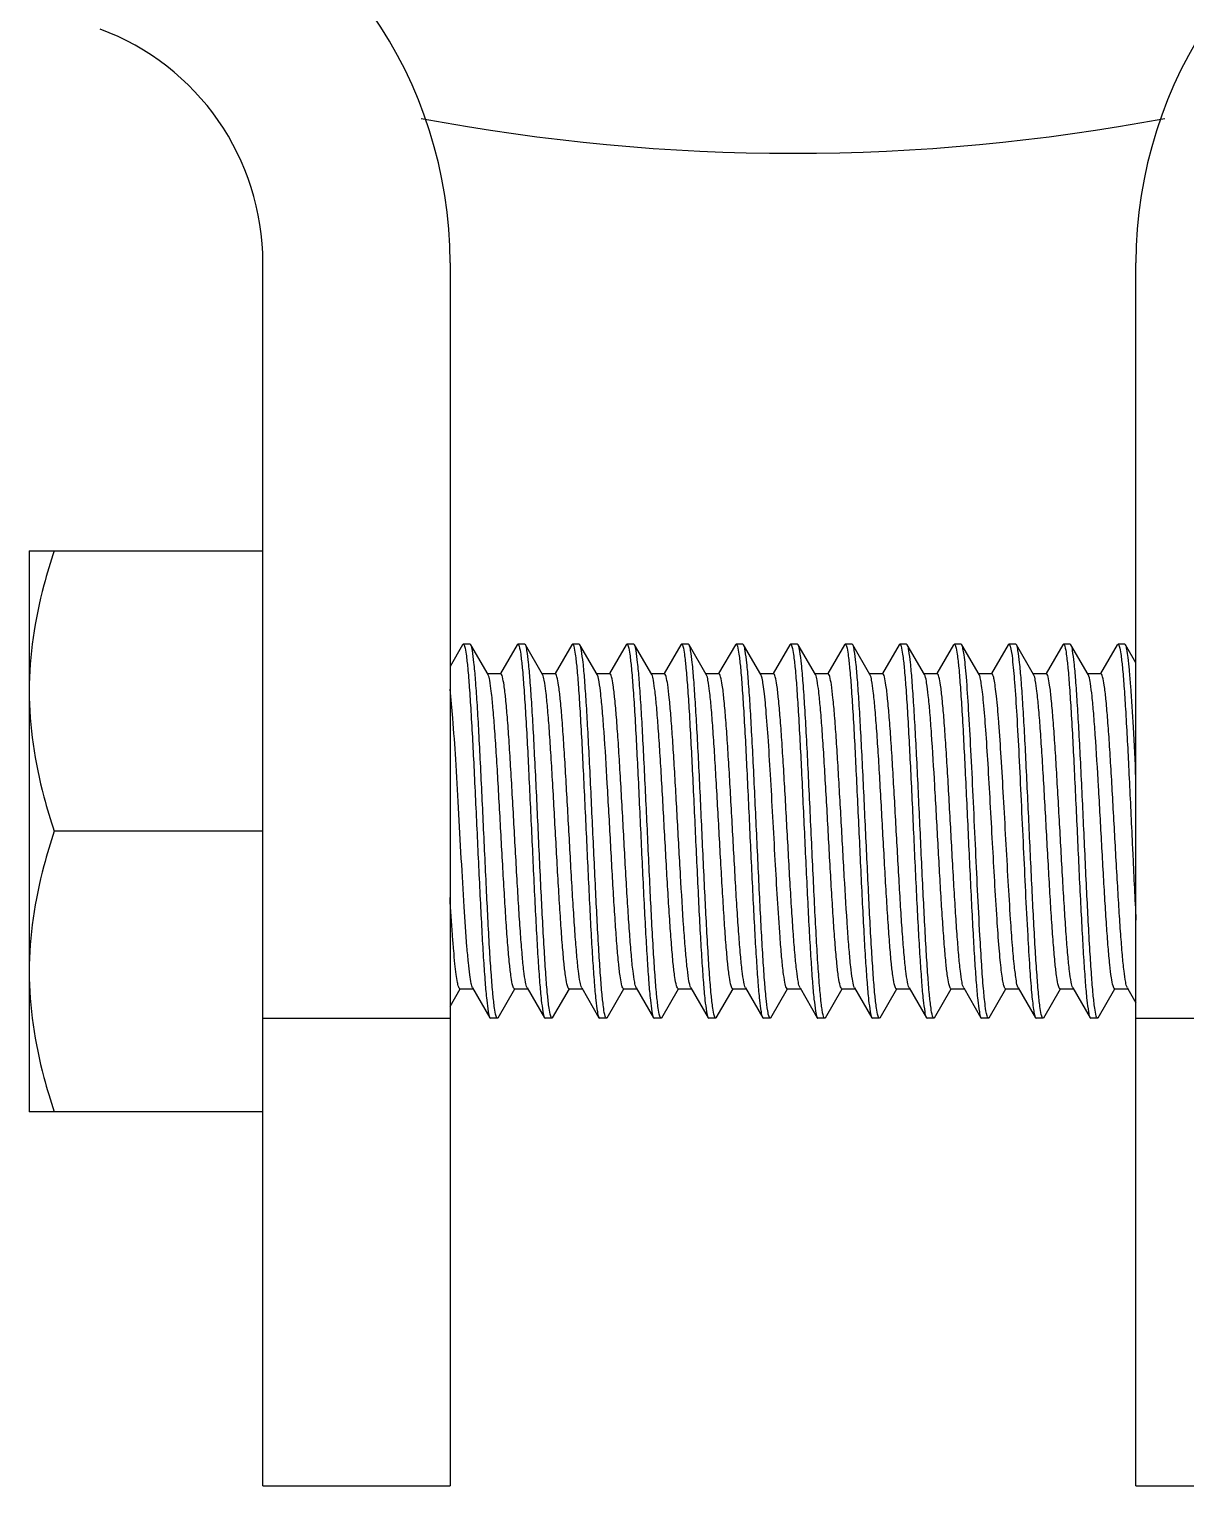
# Model space of a CAD drawing. Extents: x 69728788 to 150676229, y 20333219 to 43663798.
# Drawn here: x 75256239.9 to 75256550.2, y 20695141.8 to 20695532.6 of the extents above; entities that cross this region are included whole.
import ezdxf

# ---------------------------------------------------------------- set-up
doc = ezdxf.new("R2010")
doc.units = 0
doc.header["$LTSCALE"] = 1000
doc.header["$MEASUREMENT"] = 0
doc.layers.get('0').update_dxf_attribs({"linetype": 'CONTINUOUS'})

# ---------------------------------------------------------------- blocks, each defined once
blk = doc.blocks.new('gfhhrryyfd')
at = {"linetype": 'Continuous'}
for p, q in [((3687357.22, -1755036.38), (3687357.22, -1754708.29)), ((3687407.4, -1754708.29), (3687407.4, -1755036.38)), ((3687591.4, -1755036.38), (3687591.4, -1754708.29)), ((3687294.5, -1754785.48), (3687357.22, -1754785.48)), ((3687294.5, -1754785.48), (3687294.5, -1754936.02)), ((3687410.77, -1754810.73), (3687407.4, -1754816.54)), ((3687410.77, -1754810.73), (3687410.95, -1754810.57)), ((3687412.78, -1754810.57), (3687410.95, -1754810.57)), ((3687412.78, -1754810.57), (3687410.95, -1754810.57)), ((3687410.95, -1754810.57), (3687410.98, -1754810.57)), ((3687412.97, -1754810.73), (3687412.78, -1754810.57)), ((3687417.59, -1754818.71), (3687412.97, -1754810.73)), ((3687425.4, -1754810.73), (3687420.92, -1754818.47)), ((3687425.4, -1754810.73), (3687425.59, -1754810.57)), ((3687427.42, -1754810.57), (3687425.59, -1754810.57)), ((3687427.42, -1754810.57), (3687425.59, -1754810.57)), ((3687425.59, -1754810.57), (3687425.62, -1754810.57)), ((3687427.61, -1754810.73), (3687427.42, -1754810.57)), ((3687432.23, -1754818.71), (3687427.61, -1754810.73)), ((3687440.04, -1754810.73), (3687435.56, -1754818.47)), ((3687440.04, -1754810.73), (3687440.23, -1754810.57)), ((3687442.06, -1754810.57), (3687440.23, -1754810.57)), ((3687442.06, -1754810.57), (3687440.23, -1754810.57)), ((3687440.23, -1754810.57), (3687440.25, -1754810.57)), ((3687442.24, -1754810.73), (3687442.06, -1754810.57)), ((3687446.86, -1754818.71), (3687442.24, -1754810.73)), ((3687454.68, -1754810.73), (3687450.19, -1754818.47)), ((3687454.68, -1754810.73), (3687454.86, -1754810.57)), ((3687456.69, -1754810.57), (3687454.86, -1754810.57)), ((3687456.69, -1754810.57), (3687454.86, -1754810.57)), ((3687454.86, -1754810.57), (3687454.89, -1754810.57)), ((3687456.88, -1754810.73), (3687456.69, -1754810.57)), ((3687461.5, -1754818.71), (3687456.88, -1754810.73)), ((3687469.31, -1754810.73), (3687464.83, -1754818.47)), ((3687469.31, -1754810.73), (3687469.5, -1754810.57)), ((3687471.33, -1754810.57), (3687469.5, -1754810.57)), ((3687471.33, -1754810.57), (3687469.5, -1754810.57)), ((3687469.5, -1754810.57), (3687469.53, -1754810.57)), ((3687471.51, -1754810.73), (3687471.33, -1754810.57)), ((3687476.14, -1754818.71), (3687471.51, -1754810.73)), ((3687483.95, -1754810.73), (3687479.46, -1754818.47)), ((3687483.95, -1754810.73), (3687484.13, -1754810.57)), ((3687485.96, -1754810.57), (3687484.13, -1754810.57)), ((3687485.96, -1754810.57), (3687484.13, -1754810.57)), ((3687484.13, -1754810.57), (3687484.16, -1754810.57)), ((3687486.15, -1754810.73), (3687485.96, -1754810.57)), ((3687490.77, -1754818.71), (3687486.15, -1754810.73)), ((3687498.58, -1754810.73), (3687494.1, -1754818.47)), ((3687498.58, -1754810.73), (3687498.77, -1754810.57)), ((3687500.6, -1754810.57), (3687498.77, -1754810.57)), ((3687500.6, -1754810.57), (3687498.77, -1754810.57)), ((3687498.77, -1754810.57), (3687498.8, -1754810.57)), ((3687500.79, -1754810.73), (3687500.6, -1754810.57)), ((3687505.41, -1754818.71), (3687500.79, -1754810.73)), ((3687513.22, -1754810.73), (3687508.74, -1754818.47)), ((3687513.22, -1754810.73), (3687513.41, -1754810.57)), ((3687515.24, -1754810.57), (3687513.41, -1754810.57)), ((3687515.24, -1754810.57), (3687513.41, -1754810.57)), ((3687513.41, -1754810.57), (3687513.43, -1754810.57)), ((3687515.42, -1754810.73), (3687515.24, -1754810.57)), ((3687520.05, -1754818.71), (3687515.42, -1754810.73)), ((3687527.86, -1754810.73), (3687523.37, -1754818.47)), ((3687527.86, -1754810.73), (3687528.04, -1754810.57)), ((3687529.87, -1754810.57), (3687528.04, -1754810.57)), ((3687529.87, -1754810.57), (3687528.04, -1754810.57)), ((3687528.04, -1754810.57), (3687528.07, -1754810.57)), ((3687530.06, -1754810.73), (3687529.87, -1754810.57)), ((3687534.68, -1754818.71), (3687530.06, -1754810.73)), ((3687542.49, -1754810.73), (3687538.01, -1754818.47)), ((3687542.49, -1754810.73), (3687542.68, -1754810.57)), ((3687544.51, -1754810.57), (3687542.68, -1754810.57)), ((3687544.51, -1754810.57), (3687542.68, -1754810.57)), ((3687542.68, -1754810.57), (3687542.71, -1754810.57)), ((3687544.7, -1754810.73), (3687544.51, -1754810.57)), ((3687549.32, -1754818.71), (3687544.7, -1754810.73)), ((3687557.13, -1754810.73), (3687552.64, -1754818.47)), ((3687557.13, -1754810.73), (3687557.32, -1754810.57)), ((3687559.14, -1754810.57), (3687557.32, -1754810.57)), ((3687559.14, -1754810.57), (3687557.32, -1754810.57)), ((3687557.32, -1754810.57), (3687557.34, -1754810.57)), ((3687559.33, -1754810.73), (3687559.14, -1754810.57)), ((3687563.95, -1754818.71), (3687559.33, -1754810.73)), ((3687571.76, -1754810.73), (3687567.28, -1754818.47)), ((3687571.76, -1754810.73), (3687571.95, -1754810.57)), ((3687573.78, -1754810.57), (3687571.95, -1754810.57)), ((3687573.78, -1754810.57), (3687571.95, -1754810.57)), ((3687571.95, -1754810.57), (3687571.98, -1754810.57)), ((3687573.97, -1754810.73), (3687573.78, -1754810.57)), ((3687578.59, -1754818.71), (3687573.97, -1754810.73)), ((3687586.4, -1754810.73), (3687581.92, -1754818.47)), ((3687586.4, -1754810.73), (3687586.59, -1754810.57)), ((3687588.42, -1754810.57), (3687586.59, -1754810.57)), ((3687588.42, -1754810.57), (3687586.59, -1754810.57)), ((3687586.59, -1754810.57), (3687586.62, -1754810.57)), ((3687588.6, -1754810.73), (3687588.42, -1754810.57)), ((3687591.4, -1754815.56), (3687588.6, -1754810.73)), ((3687421, -1754818.52), (3687417.48, -1754818.52)), ((3687435.64, -1754818.52), (3687432.12, -1754818.52)), ((3687450.27, -1754818.52), (3687446.75, -1754818.52)), ((3687446.96, -1754818.9), (3687446.86, -1754818.71)), ((3687464.91, -1754818.52), (3687461.39, -1754818.52)), ((3687479.55, -1754818.52), (3687476.03, -1754818.52)), ((3687494.18, -1754818.52), (3687490.66, -1754818.52)), ((3687508.82, -1754818.52), (3687505.3, -1754818.52)), ((3687523.46, -1754818.52), (3687519.93, -1754818.52)), ((3687538.09, -1754818.52), (3687534.57, -1754818.52)), ((3687534.82, -1754819.03), (3687534.68, -1754818.71)), ((3687552.73, -1754818.52), (3687549.21, -1754818.52)), ((3687567.36, -1754818.52), (3687563.84, -1754818.52)), ((3687582, -1754818.52), (3687578.48, -1754818.52)), ((3687357.22, -1754860.75), (3687301.22, -1754860.75)), ((3687590.25, -1754860.8), (3687590.27, -1754861.33)), ((3687407.4, -1754907.75), (3687410.14, -1754903.03)), ((3687410.05, -1754902.99), (3687413.57, -1754902.99)), ((3687413.46, -1754902.8), (3687418.08, -1754910.77)), ((3687420.29, -1754910.77), (3687424.77, -1754903.03)), ((3687424.69, -1754902.99), (3687428.21, -1754902.99)), ((3687428.1, -1754902.8), (3687432.72, -1754910.77)), ((3687434.92, -1754910.77), (3687439.41, -1754903.03)), ((3687439.32, -1754902.99), (3687442.85, -1754902.99)), ((3687442.73, -1754902.8), (3687447.36, -1754910.77)), ((3687449.56, -1754910.77), (3687454.04, -1754903.03)), ((3687453.96, -1754902.99), (3687457.48, -1754902.99)), ((3687457.37, -1754902.8), (3687461.99, -1754910.77)), ((3687464.2, -1754910.77), (3687468.68, -1754903.03)), ((3687468.6, -1754902.99), (3687472.12, -1754902.99)), ((3687472.01, -1754902.8), (3687476.63, -1754910.77)), ((3687478.83, -1754910.77), (3687483.32, -1754903.03)), ((3687483.23, -1754902.99), (3687486.75, -1754902.99)), ((3687486.64, -1754902.8), (3687491.27, -1754910.77)), ((3687493.47, -1754910.77), (3687497.95, -1754903.03)), ((3687497.87, -1754902.99), (3687497.65, -1754902.8)), ((3687497.87, -1754902.99), (3687501.39, -1754902.99)), ((3687501.28, -1754902.8), (3687505.9, -1754910.77)), ((3687508.1, -1754910.77), (3687512.59, -1754903.03)), ((3687512.51, -1754902.99), (3687516.03, -1754902.99)), ((3687515.92, -1754902.8), (3687520.54, -1754910.77)), ((3687522.74, -1754910.77), (3687527.22, -1754903.03)), ((3687527.14, -1754902.99), (3687530.66, -1754902.99)), ((3687530.55, -1754902.8), (3687535.17, -1754910.77)), ((3687537.38, -1754910.77), (3687541.86, -1754903.03)), ((3687541.78, -1754902.99), (3687545.3, -1754902.99)), ((3687545.19, -1754902.8), (3687549.81, -1754910.77)), ((3687552.01, -1754910.77), (3687556.5, -1754903.03)), ((3687556.41, -1754902.99), (3687559.94, -1754902.99)), ((3687559.82, -1754902.8), (3687564.45, -1754910.77)), ((3687566.65, -1754910.77), (3687571.13, -1754903.03)), ((3687571.05, -1754902.99), (3687574.57, -1754902.99)), ((3687574.46, -1754902.8), (3687579.08, -1754910.77)), ((3687581.29, -1754910.77), (3687585.77, -1754903.03)), ((3687585.69, -1754902.99), (3687589.21, -1754902.99)), ((3687589.1, -1754902.8), (3687589.21, -1754902.99)), ((3687589.21, -1754902.99), (3687591.4, -1754906.77)), ((3687357.22, -1754910.93), (3687407.4, -1754910.93)), ((3687418.08, -1754910.77), (3687418.27, -1754910.93)), ((3687420.1, -1754910.93), (3687418.27, -1754910.93)), ((3687420.1, -1754910.93), (3687418.27, -1754910.93)), ((3687420.1, -1754910.93), (3687420.07, -1754910.93)), ((3687420.29, -1754910.77), (3687420.1, -1754910.93)), ((3687432.72, -1754910.77), (3687432.91, -1754910.93)), ((3687434.74, -1754910.93), (3687432.91, -1754910.93)), ((3687434.74, -1754910.93), (3687432.91, -1754910.93)), ((3687434.74, -1754910.93), (3687434.71, -1754910.93)), ((3687434.92, -1754910.77), (3687434.74, -1754910.93)), ((3687447.36, -1754910.77), (3687447.54, -1754910.93)), ((3687449.37, -1754910.93), (3687447.54, -1754910.93)), ((3687449.37, -1754910.93), (3687447.54, -1754910.93)), ((3687449.37, -1754910.93), (3687449.35, -1754910.93)), ((3687449.56, -1754910.77), (3687449.37, -1754910.93)), ((3687461.99, -1754910.77), (3687462.18, -1754910.93)), ((3687464.01, -1754910.93), (3687462.18, -1754910.93)), ((3687464.01, -1754910.93), (3687462.18, -1754910.93)), ((3687464.01, -1754910.93), (3687463.98, -1754910.93)), ((3687464.2, -1754910.77), (3687464.01, -1754910.93)), ((3687476.63, -1754910.77), (3687476.82, -1754910.93)), ((3687478.65, -1754910.93), (3687476.82, -1754910.93)), ((3687478.65, -1754910.93), (3687476.82, -1754910.93)), ((3687478.65, -1754910.93), (3687478.62, -1754910.93)), ((3687478.83, -1754910.77), (3687478.65, -1754910.93)), ((3687491.27, -1754910.77), (3687491.45, -1754910.93)), ((3687493.06, -1754910.93), (3687491.45, -1754910.93)), ((3687493.06, -1754910.93), (3687491.45, -1754910.93)), ((3687493.17, -1754910.88), (3687493.06, -1754910.71)), ((3687493.47, -1754910.77), (3687493.28, -1754910.93)), ((3687505.87, -1754910.71), (3687505.9, -1754910.77)), ((3687505.9, -1754910.77), (3687505.98, -1754910.88)), ((3687507.92, -1754910.93), (3687506.09, -1754910.93)), ((3687508.1, -1754910.77), (3687507.92, -1754910.93)), ((3687520.54, -1754910.77), (3687520.72, -1754910.93)), ((3687522.55, -1754910.93), (3687520.72, -1754910.93)), ((3687522.55, -1754910.93), (3687520.72, -1754910.93)), ((3687522.55, -1754910.93), (3687522.53, -1754910.93)), ((3687522.74, -1754910.77), (3687522.55, -1754910.93)), ((3687535.17, -1754910.77), (3687535.36, -1754910.93)), ((3687537.19, -1754910.93), (3687535.36, -1754910.93)), ((3687537.19, -1754910.93), (3687535.36, -1754910.93)), ((3687537.19, -1754910.93), (3687537.16, -1754910.93)), ((3687537.38, -1754910.77), (3687537.19, -1754910.93)), ((3687549.81, -1754910.77), (3687550, -1754910.93)), ((3687551.83, -1754910.93), (3687550, -1754910.93)), ((3687551.83, -1754910.93), (3687550, -1754910.93)), ((3687552.01, -1754910.77), (3687551.83, -1754910.93)), ((3687564.45, -1754910.77), (3687564.63, -1754910.93)), ((3687566.46, -1754910.93), (3687564.63, -1754910.93)), ((3687566.46, -1754910.93), (3687564.63, -1754910.93)), ((3687566.46, -1754910.93), (3687566.43, -1754910.93)), ((3687566.65, -1754910.77), (3687566.46, -1754910.93)), ((3687579.08, -1754910.77), (3687579.27, -1754910.93)), ((3687581.1, -1754910.93), (3687579.27, -1754910.93)), ((3687581.1, -1754910.93), (3687579.27, -1754910.93)), ((3687581.1, -1754910.93), (3687581.07, -1754910.93)), ((3687581.29, -1754910.77), (3687581.1, -1754910.93)), ((3687591.4, -1754910.93), (3687641.58, -1754910.93)), ((3687357.22, -1754936.02), (3687294.5, -1754936.02)), ((3687357.22, -1755036.38), (3687407.4, -1755036.38)), ((3687591.4, -1755036.38), (3687641.58, -1755036.38))]:
    blk.add_line(p, q, dxfattribs=at)
for centre, radius, start, end in [((3687290.31, -1754708.29), 117.09, 0, 69.6825), ((3687708.49, -1754708.29), 117.09, 110.3175, 180), ((3687290.31, -1754708.29), 66.91, 0, 69.6825), ((3687499.4, -1754143.58), 535.27, 259.2619, 280.7381)]:
    blk.add_arc(centre, radius, start, end, dxfattribs=at)
for points, knots in [([(3687301.22, -1754785.48), (3687300.2, -1754788.53), (3687296.49, -1754800.74), (3687294.5, -1754813.56), (3687294.5, -1754823.11)], [0, 0, 0, 0, 0.251892, 1, 1, 1, 1]), ([(3687410.98, -1754810.57), (3687411.01, -1754810.58), (3687411.19, -1754810.71), (3687411.24, -1754810.93), (3687411.29, -1754811.1)], [0, 0, 0, 0, 0.146246, 1, 1, 1, 1]), ([(3687411.29, -1754811.1), (3687411.52, -1754811.8), (3687411.8, -1754813.77), (3687412.21, -1754817.44), (3687412.61, -1754822.56), (3687413.2, -1754831.7), (3687413.89, -1754845.13), (3687414.69, -1754862.33), (3687415.36, -1754876.93), (3687415.94, -1754887.93), (3687416.35, -1754895.01), (3687416.77, -1754900.94), (3687417.14, -1754905.57), (3687417.58, -1754908.67), (3687417.82, -1754910.3), (3687418.08, -1754910.77)], [0, 0, 0, 0, 0.021868, 0.059293, 0.111148, 0.175758, 0.334416, 0.514504, 0.692433, 0.773207, 0.844889, 0.905123, 0.951944, 0.983855, 1, 1, 1, 1]), ([(3687419.76, -1754910.4), (3687419.54, -1754909.7), (3687419.25, -1754907.73), (3687418.84, -1754904.06), (3687418.44, -1754898.94), (3687417.85, -1754889.79), (3687417.17, -1754876.37), (3687416.37, -1754859.17), (3687415.69, -1754844.56), (3687415.12, -1754833.57), (3687414.71, -1754826.49), (3687414.29, -1754820.56), (3687413.91, -1754815.93), (3687413.47, -1754812.83), (3687413.24, -1754811.2), (3687412.97, -1754810.73)], [0, 0, 0, 0, 0.021893, 0.059337, 0.111209, 0.175831, 0.334488, 0.514558, 0.692467, 0.773229, 0.8449, 0.905129, 0.951948, 0.983856, 1, 1, 1, 1]), ([(3687425.62, -1754810.57), (3687425.65, -1754810.58), (3687425.82, -1754810.71), (3687425.87, -1754810.92), (3687425.92, -1754811.09)], [0, 0, 0, 0, 0.147522, 1, 1, 1, 1]), ([(3687425.92, -1754811.09), (3687426.15, -1754811.77), (3687426.43, -1754813.73), (3687426.85, -1754817.39), (3687427.24, -1754822.5), (3687427.84, -1754831.64), (3687428.52, -1754845.06), (3687429.32, -1754862.27), (3687430, -1754876.89), (3687430.57, -1754887.9), (3687430.98, -1754894.98), (3687431.4, -1754900.93), (3687431.78, -1754905.57), (3687432.22, -1754908.67), (3687432.45, -1754910.3), (3687432.72, -1754910.77)], [0, 0, 0, 0, 0.02168, 0.058952, 0.110694, 0.175227, 0.333837, 0.514005, 0.692077, 0.772934, 0.8447, 0.905011, 0.95189, 0.983838, 1, 1, 1, 1]), ([(3687434.4, -1754910.4), (3687434.18, -1754909.7), (3687433.89, -1754907.74), (3687433.48, -1754904.06), (3687433.08, -1754898.94), (3687432.49, -1754889.8), (3687431.8, -1754876.37), (3687431.01, -1754859.17), (3687430.33, -1754844.57), (3687429.75, -1754833.57), (3687429.34, -1754826.5), (3687428.92, -1754820.56), (3687428.55, -1754815.93), (3687428.11, -1754812.83), (3687427.88, -1754811.2), (3687427.61, -1754810.73)], [0, 0, 0, 0, 0.021869, 0.059298, 0.111159, 0.175773, 0.334425, 0.514513, 0.692436, 0.773203, 0.844885, 0.905123, 0.951945, 0.983855, 1, 1, 1, 1]), ([(3687440.25, -1754810.57), (3687440.28, -1754810.58), (3687440.46, -1754810.71), (3687440.51, -1754810.93), (3687440.57, -1754811.1)], [0, 0, 0, 0, 0.146192, 1, 1, 1, 1]), ([(3687440.57, -1754811.1), (3687440.79, -1754811.8), (3687441.08, -1754813.77), (3687441.49, -1754817.44), (3687441.88, -1754822.56), (3687442.48, -1754831.71), (3687443.16, -1754845.13), (3687443.96, -1754862.33), (3687444.64, -1754876.93), (3687445.21, -1754887.93), (3687445.62, -1754895.01), (3687446.04, -1754900.94), (3687446.41, -1754905.57), (3687446.86, -1754908.67), (3687447.09, -1754910.3), (3687447.36, -1754910.77)], [0, 0, 0, 0, 0.021875, 0.059308, 0.111172, 0.175789, 0.334441, 0.514524, 0.692444, 0.773209, 0.844888, 0.905124, 0.951946, 0.983855, 1, 1, 1, 1]), ([(3687449.04, -1754910.41), (3687448.82, -1754909.73), (3687448.53, -1754907.77), (3687448.12, -1754904.11), (3687447.72, -1754899), (3687447.13, -1754889.86), (3687446.44, -1754876.43), (3687445.64, -1754859.23), (3687444.96, -1754844.61), (3687444.39, -1754833.6), (3687443.98, -1754826.52), (3687443.56, -1754820.57), (3687443.19, -1754815.93), (3687442.74, -1754812.84), (3687442.51, -1754811.2), (3687442.24, -1754810.73)], [0, 0, 0, 0, 0.021696, 0.058981, 0.110733, 0.175273, 0.333889, 0.51405, 0.692109, 0.772959, 0.844718, 0.905021, 0.951895, 0.98384, 1, 1, 1, 1]), ([(3687454.89, -1754810.57), (3687454.92, -1754810.58), (3687455.09, -1754810.71), (3687455.15, -1754810.94), (3687455.2, -1754811.11)], [0, 0, 0, 0, 0.146067, 1, 1, 1, 1]), ([(3687455.2, -1754811.11), (3687455.42, -1754811.8), (3687455.71, -1754813.77), (3687456.12, -1754817.45), (3687456.52, -1754822.56), (3687457.11, -1754831.71), (3687457.8, -1754845.14), (3687458.59, -1754862.33), (3687459.27, -1754876.94), (3687459.85, -1754887.93), (3687460.26, -1754895.01), (3687460.68, -1754900.94), (3687461.05, -1754905.58), (3687461.49, -1754908.67), (3687461.72, -1754910.3), (3687461.99, -1754910.77)], [0, 0, 0, 0, 0.021894, 0.059339, 0.111212, 0.175833, 0.334492, 0.514561, 0.69247, 0.773231, 0.844902, 0.905131, 0.951948, 0.983856, 1, 1, 1, 1]), ([(3687463.67, -1754910.4), (3687463.45, -1754909.7), (3687463.16, -1754907.74), (3687462.75, -1754904.06), (3687462.35, -1754898.94), (3687461.76, -1754889.8), (3687461.07, -1754876.37), (3687460.28, -1754859.17), (3687459.6, -1754844.57), (3687459.02, -1754833.57), (3687458.61, -1754826.5), (3687458.19, -1754820.56), (3687457.82, -1754815.93), (3687457.38, -1754812.83), (3687457.15, -1754811.2), (3687456.88, -1754810.73)], [0, 0, 0, 0, 0.021872, 0.059299, 0.111157, 0.175768, 0.334426, 0.51451, 0.692437, 0.773209, 0.84489, 0.905124, 0.951944, 0.983855, 1, 1, 1, 1]), ([(3687469.53, -1754810.57), (3687469.56, -1754810.58), (3687469.73, -1754810.71), (3687469.78, -1754810.93), (3687469.84, -1754811.1)], [0, 0, 0, 0, 0.14652, 1, 1, 1, 1]), ([(3687469.84, -1754811.1), (3687470.06, -1754811.79), (3687470.35, -1754813.76), (3687470.76, -1754817.43), (3687471.15, -1754822.54), (3687471.75, -1754831.69), (3687472.43, -1754845.11), (3687473.23, -1754862.31), (3687473.91, -1754876.92), (3687474.48, -1754887.92), (3687474.89, -1754895), (3687475.31, -1754900.94), (3687475.68, -1754905.57), (3687476.13, -1754908.67), (3687476.36, -1754910.3), (3687476.63, -1754910.77)], [0, 0, 0, 0, 0.021827, 0.05922, 0.111051, 0.175644, 0.334293, 0.514399, 0.692358, 0.77315, 0.84485, 0.9051, 0.951933, 0.983851, 1, 1, 1, 1]), ([(3687478.31, -1754910.4), (3687478.08, -1754909.7), (3687477.8, -1754907.73), (3687477.39, -1754904.06), (3687476.99, -1754898.94), (3687476.4, -1754889.79), (3687475.71, -1754876.37), (3687474.91, -1754859.17), (3687474.23, -1754844.56), (3687473.66, -1754833.57), (3687473.25, -1754826.49), (3687472.83, -1754820.56), (3687472.46, -1754815.93), (3687472.02, -1754812.83), (3687471.78, -1754811.2), (3687471.51, -1754810.73)], [0, 0, 0, 0, 0.021888, 0.05933, 0.1112, 0.17582, 0.334476, 0.514549, 0.692461, 0.773223, 0.844896, 0.905127, 0.951947, 0.983856, 1, 1, 1, 1]), ([(3687484.16, -1754810.57), (3687484.19, -1754810.58), (3687484.36, -1754810.71), (3687484.42, -1754810.92), (3687484.47, -1754811.09)], [0, 0, 0, 0, 0.147302, 1, 1, 1, 1]), ([(3687484.47, -1754811.09), (3687484.69, -1754811.78), (3687484.98, -1754813.74), (3687485.39, -1754817.4), (3687485.79, -1754822.51), (3687486.38, -1754831.65), (3687487.07, -1754845.07), (3687487.86, -1754862.28), (3687488.54, -1754876.9), (3687489.12, -1754887.9), (3687489.53, -1754894.99), (3687489.95, -1754900.93), (3687490.32, -1754905.57), (3687490.76, -1754908.67), (3687491, -1754910.3), (3687491.27, -1754910.77)], [0, 0, 0, 0, 0.021712, 0.059011, 0.110774, 0.175321, 0.333937, 0.514091, 0.692138, 0.77298, 0.844732, 0.90503, 0.9519, 0.983841, 1, 1, 1, 1]), ([(3687493.06, -1754910.71), (3687492.8, -1754910.17), (3687492.55, -1754908.42), (3687492.11, -1754905.1), (3687491.72, -1754900.22), (3687491.3, -1754894), (3687490.88, -1754886.64), (3687490.3, -1754875.31), (3687489.61, -1754860.41), (3687488.92, -1754845.52), (3687488.33, -1754834.26), (3687487.92, -1754826.97), (3687487.49, -1754820.86), (3687487.11, -1754816.08), (3687486.66, -1754812.89), (3687486.43, -1754811.21), (3687486.15, -1754810.73)], [0, 0, 0, 0, 0.017781, 0.051792, 0.101046, 0.163901, 0.238227, 0.321493, 0.50325, 0.684515, 0.767186, 0.840711, 0.902583, 0.950706, 0.983484, 1, 1, 1, 1]), ([(3687498.8, -1754810.57), (3687498.83, -1754810.58), (3687499.02, -1754810.73), (3687499.07, -1754810.97), (3687499.13, -1754811.16)], [0, 0, 0, 0, 0.142412, 1, 1, 1, 1]), ([(3687499.13, -1754811.16), (3687499.34, -1754811.87), (3687499.63, -1754813.86), (3687500.04, -1754817.55), (3687500.43, -1754822.66), (3687501.02, -1754831.76), (3687501.7, -1754845.09), (3687502.49, -1754862.16), (3687503.17, -1754876.68), (3687503.74, -1754887.62), (3687504.15, -1754894.69), (3687504.56, -1754900.65), (3687504.94, -1754905.33), (3687505.37, -1754908.51), (3687505.62, -1754910.19), (3687505.87, -1754910.71)], [0, 0, 0, 0, 0.022323, 0.059966, 0.111809, 0.176196, 0.333935, 0.512859, 0.689876, 0.770433, 0.84213, 0.902644, 0.950025, 0.982776, 1, 1, 1, 1]), ([(3687507.92, -1754910.93), (3687507.81, -1754910.93), (3687507.6, -1754910.55), (3687507.44, -1754909.9), (3687507.21, -1754908.73), (3687506.9, -1754906.37), (3687506.52, -1754902.38), (3687506.09, -1754896.5), (3687505.66, -1754889.32), (3687505.23, -1754881.09), (3687504.79, -1754872.12), (3687504.35, -1754862.74), (3687503.91, -1754853.28), (3687503.48, -1754844.1), (3687503.04, -1754835.52), (3687502.61, -1754827.87), (3687502.17, -1754821.42), (3687501.78, -1754816.37), (3687501.31, -1754813.01), (3687501.08, -1754811.23), (3687500.79, -1754810.73)], [0, 0, 0, 0, 0.003179, 0.010349, 0.021865, 0.037693, 0.081777, 0.141086, 0.21349, 0.29637, 0.38671, 0.481216, 0.576446, 0.66894, 0.755331, 0.832471, 0.897559, 0.948248, 0.982744, 1, 1, 1, 1]), ([(3687513.43, -1754810.57), (3687513.46, -1754810.58), (3687513.64, -1754810.71), (3687513.69, -1754810.94), (3687513.75, -1754811.11)], [0, 0, 0, 0, 0.146004, 1, 1, 1, 1]), ([(3687513.75, -1754811.11), (3687513.97, -1754811.8), (3687514.26, -1754813.77), (3687514.67, -1754817.45), (3687515.06, -1754822.57), (3687515.66, -1754831.72), (3687516.34, -1754845.14), (3687517.14, -1754862.34), (3687517.82, -1754876.94), (3687518.39, -1754887.93), (3687518.8, -1754895.01), (3687519.22, -1754900.94), (3687519.59, -1754905.58), (3687520.04, -1754908.67), (3687520.27, -1754910.3), (3687520.54, -1754910.77)], [0, 0, 0, 0, 0.021904, 0.059356, 0.111234, 0.175859, 0.334521, 0.514585, 0.692487, 0.773246, 0.844913, 0.905138, 0.951952, 0.983857, 1, 1, 1, 1]), ([(3687522.21, -1754910.4), (3687521.99, -1754909.7), (3687521.7, -1754907.73), (3687521.29, -1754904.06), (3687520.9, -1754898.94), (3687520.3, -1754889.79), (3687519.62, -1754876.37), (3687518.82, -1754859.17), (3687518.14, -1754844.56), (3687517.57, -1754833.57), (3687517.16, -1754826.49), (3687516.74, -1754820.56), (3687516.37, -1754815.93), (3687515.92, -1754812.83), (3687515.69, -1754811.2), (3687515.42, -1754810.73)], [0, 0, 0, 0, 0.021888, 0.059328, 0.111196, 0.175814, 0.334474, 0.514547, 0.692462, 0.773228, 0.844902, 0.905131, 0.951948, 0.983856, 1, 1, 1, 1]), ([(3687528.07, -1754810.57), (3687528.1, -1754810.58), (3687528.27, -1754810.71), (3687528.33, -1754810.93), (3687528.38, -1754811.1)], [0, 0, 0, 0, 0.146788, 1, 1, 1, 1]), ([(3687528.38, -1754811.1), (3687528.6, -1754811.79), (3687528.89, -1754813.75), (3687529.3, -1754817.42), (3687529.7, -1754822.53), (3687530.29, -1754831.67), (3687530.98, -1754845.1), (3687531.77, -1754862.3), (3687532.45, -1754876.92), (3687533.03, -1754887.91), (3687533.44, -1754895), (3687533.86, -1754900.93), (3687534.23, -1754905.57), (3687534.67, -1754908.67), (3687534.9, -1754910.3), (3687535.17, -1754910.77)], [0, 0, 0, 0, 0.021788, 0.059148, 0.110955, 0.175533, 0.334174, 0.514296, 0.692285, 0.773094, 0.844811, 0.905077, 0.951921, 0.983848, 1, 1, 1, 1]), ([(3687536.85, -1754910.4), (3687536.63, -1754909.7), (3687536.34, -1754907.73), (3687535.93, -1754904.06), (3687535.53, -1754898.94), (3687534.94, -1754889.79), (3687534.26, -1754876.37), (3687533.46, -1754859.17), (3687532.78, -1754844.57), (3687532.21, -1754833.57), (3687531.8, -1754826.5), (3687531.37, -1754820.56), (3687531, -1754815.93), (3687530.56, -1754812.83), (3687530.33, -1754811.2), (3687530.06, -1754810.73)], [0, 0, 0, 0, 0.021877, 0.059311, 0.111175, 0.175792, 0.334445, 0.514524, 0.692444, 0.773209, 0.844887, 0.905122, 0.951945, 0.983855, 1, 1, 1, 1]), ([(3687542.71, -1754810.57), (3687542.74, -1754810.58), (3687542.91, -1754810.71), (3687542.96, -1754810.93), (3687543.02, -1754811.1)], [0, 0, 0, 0, 0.146706, 1, 1, 1, 1]), ([(3687543.02, -1754811.1), (3687543.24, -1754811.79), (3687543.53, -1754813.75), (3687543.94, -1754817.42), (3687544.33, -1754822.53), (3687544.93, -1754831.68), (3687545.61, -1754845.11), (3687546.41, -1754862.31), (3687547.09, -1754876.92), (3687547.66, -1754887.92), (3687548.07, -1754895), (3687548.49, -1754900.93), (3687548.87, -1754905.57), (3687549.31, -1754908.67), (3687549.54, -1754910.3), (3687549.81, -1754910.77)], [0, 0, 0, 0, 0.0218, 0.059172, 0.110989, 0.175574, 0.334211, 0.514328, 0.692305, 0.773106, 0.844818, 0.905082, 0.951925, 0.983849, 1, 1, 1, 1]), ([(3687549.55, -1754888.76), (3687549.09, -1754880.62), (3687548.51, -1754868.14), (3687547.74, -1754851.54), (3687547.16, -1754839.45), (3687546.58, -1754828.79), (3687546.08, -1754821.14), (3687545.64, -1754816.28), (3687545.36, -1754813.71), (3687545.06, -1754811.95), (3687544.86, -1754811.02), (3687544.7, -1754810.73)], [0, 0, 0, 0, 0.31261, 0.479025, 0.637331, 0.776893, 0.888349, 0.931124, 0.964281, 0.987309, 1, 1, 1, 1]), ([(3687557.34, -1754810.57), (3687557.37, -1754810.58), (3687557.55, -1754810.71), (3687557.6, -1754810.93), (3687557.65, -1754811.1)], [0, 0, 0, 0, 0.14666, 1, 1, 1, 1]), ([(3687557.65, -1754811.1), (3687558, -1754812.19), (3687558.35, -1754815.46), (3687558.94, -1754821.62), (3687559.46, -1754830.29), (3687560.04, -1754840.86), (3687560.6, -1754852.7), (3687561.35, -1754868.81), (3687561.91, -1754880.89), (3687562.35, -1754888.76)], [0, 0, 0, 0, 0.04411, 0.125541, 0.239358, 0.37843, 0.533993, 0.696234, 1, 1, 1, 1]), ([(3687566.13, -1754910.41), (3687565.9, -1754909.72), (3687565.62, -1754907.75), (3687565.21, -1754904.09), (3687564.81, -1754898.98), (3687564.22, -1754889.83), (3687563.53, -1754876.41), (3687562.73, -1754859.2), (3687562.05, -1754844.59), (3687561.48, -1754833.59), (3687561.07, -1754826.51), (3687560.65, -1754820.57), (3687560.28, -1754815.93), (3687559.83, -1754812.83), (3687559.6, -1754811.2), (3687559.33, -1754810.73)], [0, 0, 0, 0, 0.02177, 0.059115, 0.110912, 0.175482, 0.334119, 0.514249, 0.692251, 0.773068, 0.844793, 0.905066, 0.951916, 0.983846, 1, 1, 1, 1]), ([(3687571.98, -1754810.57), (3687572.01, -1754810.58), (3687572.18, -1754810.71), (3687572.24, -1754810.94), (3687572.29, -1754811.11)], [0, 0, 0, 0, 0.146034, 1, 1, 1, 1]), ([(3687572.29, -1754811.11), (3687572.51, -1754811.8), (3687572.8, -1754813.77), (3687573.21, -1754817.45), (3687573.61, -1754822.57), (3687574.2, -1754831.71), (3687574.89, -1754845.14), (3687575.68, -1754862.33), (3687576.36, -1754876.94), (3687576.94, -1754887.93), (3687577.35, -1754895.01), (3687577.77, -1754900.94), (3687578.14, -1754905.58), (3687578.58, -1754908.67), (3687578.81, -1754910.3), (3687579.08, -1754910.77)], [0, 0, 0, 0, 0.021899, 0.059349, 0.111223, 0.175847, 0.334508, 0.514576, 0.692482, 0.773242, 0.844912, 0.905137, 0.951951, 0.983857, 1, 1, 1, 1]), ([(3687580.76, -1754910.39), (3687580.54, -1754909.7), (3687580.25, -1754907.73), (3687579.84, -1754904.05), (3687579.44, -1754898.93), (3687578.85, -1754889.78), (3687578.16, -1754876.36), (3687577.37, -1754859.16), (3687576.69, -1754844.56), (3687576.11, -1754833.57), (3687575.7, -1754826.49), (3687575.28, -1754820.56), (3687574.91, -1754815.93), (3687574.47, -1754812.83), (3687574.24, -1754811.2), (3687573.97, -1754810.73)], [0, 0, 0, 0, 0.02191, 0.059368, 0.111249, 0.175876, 0.33454, 0.514602, 0.692499, 0.773255, 0.84492, 0.905142, 0.951954, 0.983858, 1, 1, 1, 1]), ([(3687586.62, -1754810.57), (3687586.64, -1754810.58), (3687586.82, -1754810.71), (3687586.87, -1754810.93), (3687586.92, -1754811.09)], [0, 0, 0, 0, 0.147008, 1, 1, 1, 1]), ([(3687586.92, -1754811.09), (3687587.14, -1754811.76), (3687587.42, -1754813.66), (3687587.82, -1754817.2), (3687588.21, -1754822.14), (3687588.79, -1754830.97), (3687589.47, -1754844), (3687589.98, -1754854.96), (3687590.25, -1754860.8)], [0, 0, 0, 0, 0.042374, 0.114709, 0.214932, 0.339935, 0.647912, 1, 1, 1, 1]), ([(3687591.4, -1754846.4), (3687591.18, -1754841.88), (3687590.76, -1754833.66), (3687590.19, -1754824.01), (3687589.69, -1754817.79), (3687589.37, -1754814.49), (3687589.03, -1754812.26), (3687588.81, -1754811.08), (3687588.6, -1754810.73)], [0, 0, 0, 0, 0.379459, 0.689334, 0.809279, 0.902185, 0.96608, 1, 1, 1, 1]), ([(3687424.69, -1754902.99), (3687424.59, -1754902.99), (3687424.38, -1754902.69), (3687424.09, -1754901.72), (3687423.7, -1754899.48), (3687423.3, -1754895.87), (3687422.87, -1754890.95), (3687422.44, -1754884.96), (3687422.01, -1754878.09), (3687421.57, -1754870.59), (3687420.99, -1754860.14), (3687420.43, -1754849.78), (3687419.83, -1754839.89), (3687419.4, -1754833.42), (3687418.97, -1754827.95), (3687418.57, -1754823.64), (3687418.12, -1754820.72), (3687417.86, -1754819.16), (3687417.59, -1754818.71)], [0, 0, 0, 0, 0.003456, 0.010692, 0.037889, 0.081613, 0.140407, 0.212192, 0.2944, 0.384075, 0.47799, 0.664972, 0.751304, 0.828651, 0.894236, 0.945722, 0.981321, 1, 1, 1, 1]), ([(3687428.1, -1754902.8), (3687427.83, -1754902.34), (3687427.57, -1754900.78), (3687427.12, -1754897.86), (3687426.72, -1754893.55), (3687426.29, -1754888.08), (3687425.86, -1754881.61), (3687425.26, -1754871.73), (3687424.7, -1754861.37), (3687424.12, -1754850.91), (3687423.68, -1754843.42), (3687423.25, -1754836.54), (3687422.82, -1754830.55), (3687422.39, -1754825.63), (3687421.99, -1754822.02), (3687421.6, -1754819.78), (3687421.31, -1754818.82), (3687421.1, -1754818.52), (3687421, -1754818.52)], [0, 0, 0, 0, 0.01868, 0.054278, 0.105764, 0.171348, 0.248694, 0.335026, 0.52201, 0.615925, 0.705601, 0.787808, 0.859593, 0.918386, 0.962109, 0.989306, 0.996546, 1, 1, 1, 1]), ([(3687439.32, -1754902.99), (3687439.23, -1754902.99), (3687439.01, -1754902.69), (3687438.73, -1754901.72), (3687438.33, -1754899.48), (3687437.94, -1754895.87), (3687437.51, -1754890.95), (3687437.08, -1754884.96), (3687436.64, -1754878.09), (3687436.21, -1754870.59), (3687435.63, -1754860.14), (3687435.06, -1754849.78), (3687434.47, -1754839.89), (3687434.04, -1754833.42), (3687433.6, -1754827.95), (3687433.21, -1754823.64), (3687432.76, -1754820.72), (3687432.49, -1754819.16), (3687432.23, -1754818.71)], [0, 0, 0, 0, 0.003455, 0.010693, 0.037891, 0.081614, 0.140407, 0.212192, 0.2944, 0.384075, 0.47799, 0.664974, 0.751306, 0.828653, 0.894237, 0.945722, 0.98132, 1, 1, 1, 1]), ([(3687442.73, -1754902.8), (3687442.47, -1754902.34), (3687442.2, -1754900.78), (3687441.76, -1754897.86), (3687441.36, -1754893.55), (3687440.92, -1754888.08), (3687440.49, -1754881.61), (3687439.9, -1754871.73), (3687439.33, -1754861.37), (3687438.75, -1754850.91), (3687438.32, -1754843.42), (3687437.88, -1754836.54), (3687437.46, -1754830.55), (3687437.03, -1754825.63), (3687436.63, -1754822.02), (3687436.24, -1754819.78), (3687435.95, -1754818.82), (3687435.74, -1754818.52), (3687435.64, -1754818.52)], [0, 0, 0, 0, 0.018679, 0.054277, 0.105763, 0.171348, 0.248695, 0.335027, 0.52201, 0.615925, 0.7056, 0.787807, 0.859593, 0.918386, 0.96211, 0.989308, 0.996544, 1, 1, 1, 1]), ([(3687453.96, -1754902.99), (3687453.86, -1754902.99), (3687453.65, -1754902.7), (3687453.37, -1754901.75), (3687452.98, -1754899.57), (3687452.59, -1754896.05), (3687452.17, -1754891.24), (3687451.74, -1754885.39), (3687451.31, -1754878.65), (3687450.89, -1754871.3), (3687450.31, -1754860.98), (3687449.63, -1754848.53), (3687448.93, -1754836.79), (3687448.31, -1754828.79), (3687447.91, -1754824.33), (3687447.48, -1754821.16), (3687447.19, -1754819.47), (3687446.96, -1754818.9)], [0, 0, 0, 0, 0.003398, 0.010481, 0.037063, 0.079811, 0.137346, 0.207687, 0.288384, 0.376611, 0.469274, 0.654855, 0.819309, 0.886268, 0.939811, 0.978111, 1, 1, 1, 1]), ([(3687457.37, -1754902.8), (3687457.11, -1754902.34), (3687456.84, -1754900.78), (3687456.39, -1754897.86), (3687456, -1754893.55), (3687455.56, -1754888.08), (3687455.13, -1754881.61), (3687454.53, -1754871.73), (3687453.97, -1754861.37), (3687453.39, -1754850.91), (3687452.95, -1754843.42), (3687452.52, -1754836.54), (3687452.09, -1754830.55), (3687451.66, -1754825.63), (3687451.26, -1754822.02), (3687450.87, -1754819.78), (3687450.59, -1754818.82), (3687450.37, -1754818.52), (3687450.27, -1754818.52)], [0, 0, 0, 0, 0.01868, 0.054279, 0.105766, 0.17135, 0.248697, 0.335029, 0.522011, 0.615926, 0.705601, 0.78781, 0.859595, 0.918388, 0.962111, 0.989307, 0.996546, 1, 1, 1, 1]), ([(3687468.6, -1754902.99), (3687468.5, -1754902.99), (3687468.29, -1754902.69), (3687468, -1754901.72), (3687467.61, -1754899.48), (3687467.21, -1754895.87), (3687466.78, -1754890.95), (3687466.35, -1754884.96), (3687465.92, -1754878.09), (3687465.48, -1754870.59), (3687464.9, -1754860.14), (3687464.34, -1754849.78), (3687463.74, -1754839.89), (3687463.31, -1754833.42), (3687462.88, -1754827.95), (3687462.48, -1754823.64), (3687462.03, -1754820.72), (3687461.77, -1754819.16), (3687461.5, -1754818.71)], [0, 0, 0, 0, 0.003456, 0.010692, 0.037889, 0.081613, 0.140406, 0.212192, 0.294399, 0.384075, 0.477989, 0.664972, 0.751304, 0.828651, 0.894236, 0.945722, 0.981321, 1, 1, 1, 1]), ([(3687471.83, -1754902.37), (3687471.62, -1754901.71), (3687471.31, -1754899.89), (3687470.9, -1754896.53), (3687470.49, -1754891.93), (3687469.89, -1754883.84), (3687469.19, -1754872.13), (3687468.52, -1754859.75), (3687467.95, -1754849.57), (3687467.53, -1754842.34), (3687467.1, -1754835.73), (3687466.68, -1754830), (3687466.27, -1754825.3), (3687465.88, -1754821.85), (3687465.5, -1754819.72), (3687465.21, -1754818.8), (3687465.01, -1754818.52), (3687464.91, -1754818.52)], [0, 0, 0, 0, 0.024737, 0.065402, 0.120735, 0.188882, 0.353983, 0.53832, 0.629884, 0.716845, 0.796224, 0.865309, 0.92175, 0.963653, 0.989702, 0.996649, 1, 1, 1, 1]), ([(3687483.23, -1754902.99), (3687483.14, -1754902.99), (3687482.92, -1754902.69), (3687482.63, -1754901.72), (3687482.24, -1754899.48), (3687481.84, -1754895.87), (3687481.41, -1754890.95), (3687480.99, -1754884.96), (3687480.55, -1754878.09), (3687480.12, -1754870.59), (3687479.54, -1754860.14), (3687478.97, -1754849.78), (3687478.38, -1754839.89), (3687477.95, -1754833.42), (3687477.51, -1754827.95), (3687477.11, -1754823.64), (3687476.67, -1754820.72), (3687476.4, -1754819.16), (3687476.14, -1754818.71)], [0, 0, 0, 0, 0.003456, 0.010693, 0.037891, 0.081614, 0.140408, 0.212193, 0.2944, 0.384075, 0.47799, 0.664974, 0.751306, 0.828653, 0.894237, 0.945723, 0.981321, 1, 1, 1, 1]), ([(3687486.64, -1754902.8), (3687486.38, -1754902.34), (3687486.11, -1754900.78), (3687485.67, -1754897.86), (3687485.27, -1754893.55), (3687484.83, -1754888.08), (3687484.4, -1754881.61), (3687483.81, -1754871.73), (3687483.24, -1754861.37), (3687482.66, -1754850.91), (3687482.23, -1754843.42), (3687481.79, -1754836.54), (3687481.37, -1754830.55), (3687480.94, -1754825.63), (3687480.54, -1754822.02), (3687480.15, -1754819.78), (3687479.86, -1754818.82), (3687479.64, -1754818.52), (3687479.55, -1754818.52)], [0, 0, 0, 0, 0.018679, 0.054277, 0.105763, 0.171348, 0.248694, 0.335027, 0.52201, 0.615925, 0.7056, 0.787807, 0.859592, 0.918386, 0.96211, 0.989307, 0.996544, 1, 1, 1, 1]), ([(3687497.65, -1754902.8), (3687497.4, -1754902.36), (3687497.13, -1754900.89), (3687496.7, -1754898.12), (3687496.31, -1754894.04), (3687495.51, -1754884.05), (3687494.81, -1754871.52), (3687494, -1754856.97), (3687493.39, -1754845.91), (3687492.77, -1754835.99), (3687492.24, -1754828.77), (3687491.78, -1754824.13), (3687491.47, -1754821.64), (3687491.16, -1754819.92), (3687490.94, -1754819), (3687490.77, -1754818.71)], [0, 0, 0, 0, 0.017852, 0.051664, 0.100534, 0.162875, 0.407985, 0.545976, 0.68048, 0.801297, 0.899285, 0.937334, 0.967097, 0.988058, 1, 1, 1, 1]), ([(3687501.28, -1754902.8), (3687501.02, -1754902.34), (3687500.75, -1754900.79), (3687500.3, -1754897.87), (3687499.91, -1754893.56), (3687499.47, -1754888.09), (3687499.04, -1754881.63), (3687498.44, -1754871.74), (3687497.88, -1754861.38), (3687497.3, -1754850.92), (3687496.86, -1754843.42), (3687496.43, -1754836.55), (3687496, -1754830.56), (3687495.57, -1754825.63), (3687495.17, -1754822.02), (3687494.78, -1754819.78), (3687494.49, -1754818.82), (3687494.28, -1754818.52), (3687494.18, -1754818.52)], [0, 0, 0, 0, 0.018628, 0.054185, 0.105638, 0.171201, 0.248536, 0.334866, 0.521871, 0.615806, 0.705504, 0.787737, 0.859546, 0.918359, 0.962097, 0.989304, 0.996544, 1, 1, 1, 1]), ([(3687512.51, -1754902.99), (3687512.41, -1754902.99), (3687512.19, -1754902.69), (3687511.91, -1754901.72), (3687511.52, -1754899.48), (3687511.12, -1754895.87), (3687510.69, -1754890.95), (3687510.26, -1754884.96), (3687509.83, -1754878.09), (3687509.39, -1754870.59), (3687508.81, -1754860.14), (3687508.25, -1754849.78), (3687507.65, -1754839.89), (3687507.22, -1754833.42), (3687506.78, -1754827.95), (3687506.39, -1754823.64), (3687505.94, -1754820.72), (3687505.67, -1754819.16), (3687505.41, -1754818.71)], [0, 0, 0, 0, 0.003455, 0.010692, 0.037889, 0.081612, 0.140406, 0.212191, 0.294399, 0.384075, 0.477989, 0.664972, 0.751304, 0.82865, 0.894235, 0.945722, 0.98132, 1, 1, 1, 1]), ([(3687515.76, -1754902.45), (3687515.54, -1754901.81), (3687515.24, -1754900.03), (3687514.83, -1754896.72), (3687514.42, -1754892.16), (3687513.82, -1754884.1), (3687513.12, -1754872.38), (3687512.44, -1754859.98), (3687511.87, -1754849.76), (3687511.44, -1754842.49), (3687511.02, -1754835.85), (3687510.6, -1754830.07), (3687510.18, -1754825.34), (3687509.79, -1754821.88), (3687509.41, -1754819.73), (3687509.12, -1754818.8), (3687508.91, -1754818.52), (3687508.82, -1754818.52)], [0, 0, 0, 0, 0.023905, 0.063882, 0.118695, 0.186499, 0.351414, 0.536115, 0.627999, 0.715327, 0.79509, 0.864539, 0.921297, 0.963445, 0.989649, 0.996636, 1, 1, 1, 1]), ([(3687527.14, -1754902.99), (3687527.04, -1754902.99), (3687526.83, -1754902.69), (3687526.54, -1754901.72), (3687526.15, -1754899.48), (3687525.75, -1754895.87), (3687525.32, -1754890.95), (3687524.9, -1754884.96), (3687524.46, -1754878.09), (3687524.03, -1754870.59), (3687523.45, -1754860.14), (3687522.88, -1754849.78), (3687522.29, -1754839.89), (3687521.86, -1754833.42), (3687521.42, -1754827.95), (3687521.02, -1754823.64), (3687520.58, -1754820.72), (3687520.31, -1754819.16), (3687520.05, -1754818.71)], [0, 0, 0, 0, 0.003456, 0.010693, 0.037891, 0.081614, 0.140408, 0.212193, 0.2944, 0.384075, 0.47799, 0.664974, 0.751306, 0.828653, 0.894237, 0.945723, 0.981321, 1, 1, 1, 1]), ([(3687530.55, -1754902.8), (3687530.29, -1754902.34), (3687530.02, -1754900.78), (3687529.57, -1754897.86), (3687529.18, -1754893.55), (3687528.74, -1754888.08), (3687528.31, -1754881.61), (3687527.72, -1754871.73), (3687527.15, -1754861.37), (3687526.57, -1754850.91), (3687526.14, -1754843.42), (3687525.7, -1754836.54), (3687525.27, -1754830.55), (3687524.84, -1754825.63), (3687524.44, -1754822.02), (3687524.06, -1754819.78), (3687523.77, -1754818.82), (3687523.55, -1754818.52), (3687523.46, -1754818.52)], [0, 0, 0, 0, 0.018679, 0.054277, 0.105763, 0.171347, 0.248694, 0.335027, 0.52201, 0.615925, 0.7056, 0.787807, 0.859592, 0.918386, 0.962109, 0.989307, 0.996544, 1, 1, 1, 1]), ([(3687541.78, -1754902.99), (3687541.68, -1754902.99), (3687541.47, -1754902.7), (3687541.19, -1754901.77), (3687540.81, -1754899.62), (3687540.42, -1754896.14), (3687540, -1754891.4), (3687539.58, -1754885.61), (3687539.15, -1754878.95), (3687538.72, -1754871.67), (3687538.15, -1754861.43), (3687537.48, -1754849.02), (3687536.77, -1754837.3), (3687536.17, -1754829.25), (3687535.76, -1754824.7), (3687535.34, -1754821.42), (3687535.04, -1754819.65), (3687534.82, -1754819.03)], [0, 0, 0, 0, 0.00337, 0.010373, 0.036639, 0.078887, 0.135774, 0.205372, 0.28529, 0.372768, 0.464782, 0.64963, 0.814469, 0.882133, 0.936734, 0.976432, 1, 1, 1, 1]), ([(3687545.19, -1754902.8), (3687544.92, -1754902.34), (3687544.66, -1754900.78), (3687544.21, -1754897.86), (3687543.81, -1754893.55), (3687543.38, -1754888.08), (3687542.95, -1754881.61), (3687542.35, -1754871.73), (3687541.79, -1754861.37), (3687541.21, -1754850.91), (3687540.77, -1754843.42), (3687540.34, -1754836.54), (3687539.91, -1754830.55), (3687539.48, -1754825.63), (3687539.08, -1754822.02), (3687538.69, -1754819.78), (3687538.4, -1754818.82), (3687538.19, -1754818.52), (3687538.09, -1754818.52)], [0, 0, 0, 0, 0.01868, 0.054279, 0.105765, 0.17135, 0.248696, 0.335029, 0.522011, 0.615925, 0.705601, 0.787809, 0.859595, 0.918388, 0.962111, 0.989308, 0.996545, 1, 1, 1, 1]), ([(3687554.13, -1754884.32), (3687553.68, -1754877.53), (3687553.1, -1754867.1), (3687552.34, -1754853.22), (3687551.76, -1754843.09), (3687551.18, -1754834.13), (3687550.68, -1754827.68), (3687550.25, -1754823.55), (3687549.97, -1754821.34), (3687549.68, -1754819.79), (3687549.47, -1754818.97), (3687549.32, -1754818.71)], [0, 0, 0, 0, 0.310342, 0.475677, 0.633257, 0.772654, 0.88467, 0.928035, 0.961992, 0.986043, 1, 1, 1, 1]), ([(3687557.77, -1754884.32), (3687557.54, -1754880.92), (3687557.11, -1754873.78), (3687556.5, -1754862.87), (3687555.9, -1754851.8), (3687555.29, -1754841.38), (3687554.77, -1754833.45), (3687554.33, -1754828), (3687554.02, -1754824.75), (3687553.72, -1754822.19), (3687553.41, -1754820.23), (3687553.17, -1754819.2), (3687552.89, -1754818.52), (3687552.73, -1754818.52)], [0, 0, 0, 0, 0.154792, 0.324211, 0.496022, 0.657766, 0.797744, 0.856333, 0.905865, 0.945463, 0.974462, 0.992476, 1, 1, 1, 1]), ([(3687571.05, -1754902.99), (3687570.95, -1754902.99), (3687570.74, -1754902.69), (3687570.45, -1754901.72), (3687570.06, -1754899.48), (3687569.66, -1754895.87), (3687569.23, -1754890.95), (3687568.8, -1754884.96), (3687568.37, -1754878.09), (3687567.94, -1754870.59), (3687567.36, -1754860.14), (3687566.79, -1754849.78), (3687566.19, -1754839.89), (3687565.77, -1754833.42), (3687565.33, -1754827.95), (3687564.93, -1754823.64), (3687564.48, -1754820.72), (3687564.22, -1754819.16), (3687563.95, -1754818.71)], [0, 0, 0, 0, 0.003456, 0.010693, 0.037891, 0.081614, 0.140408, 0.212193, 0.2944, 0.384075, 0.47799, 0.664973, 0.751306, 0.828653, 0.894237, 0.945723, 0.981321, 1, 1, 1, 1]), ([(3687574.46, -1754902.8), (3687574.2, -1754902.34), (3687573.93, -1754900.78), (3687573.48, -1754897.86), (3687573.08, -1754893.55), (3687572.65, -1754888.08), (3687572.22, -1754881.61), (3687571.62, -1754871.73), (3687571.06, -1754861.37), (3687570.48, -1754850.91), (3687570.04, -1754843.42), (3687569.61, -1754836.54), (3687569.18, -1754830.55), (3687568.75, -1754825.63), (3687568.35, -1754822.02), (3687567.96, -1754819.78), (3687567.67, -1754818.82), (3687567.46, -1754818.52), (3687567.36, -1754818.52)], [0, 0, 0, 0, 0.018679, 0.054277, 0.105763, 0.171347, 0.248694, 0.335026, 0.52201, 0.615925, 0.7056, 0.787807, 0.859592, 0.918386, 0.962109, 0.989307, 0.996544, 1, 1, 1, 1]), ([(3687585.69, -1754902.99), (3687585.59, -1754902.99), (3687585.38, -1754902.7), (3687585.1, -1754901.78), (3687584.72, -1754899.64), (3687584.33, -1754896.19), (3687583.91, -1754891.48), (3687583.49, -1754885.72), (3687583.07, -1754879.1), (3687582.64, -1754871.85), (3687582.07, -1754861.66), (3687581.4, -1754849.27), (3687580.7, -1754837.56), (3687580.1, -1754829.48), (3687579.69, -1754824.9), (3687579.27, -1754821.56), (3687578.97, -1754819.75), (3687578.76, -1754819.1)], [0, 0, 0, 0, 0.003356, 0.010319, 0.036431, 0.078432, 0.135001, 0.204233, 0.283766, 0.370875, 0.462568, 0.647052, 0.812078, 0.880087, 0.935211, 0.975599, 1, 1, 1, 1]), ([(3687589.1, -1754902.8), (3687588.83, -1754902.34), (3687588.57, -1754900.78), (3687588.12, -1754897.86), (3687587.72, -1754893.55), (3687587.28, -1754888.08), (3687586.86, -1754881.61), (3687586.26, -1754871.73), (3687585.69, -1754861.37), (3687585.11, -1754850.91), (3687584.68, -1754843.42), (3687584.25, -1754836.54), (3687583.82, -1754830.55), (3687583.39, -1754825.63), (3687582.99, -1754822.02), (3687582.6, -1754819.78), (3687582.31, -1754818.82), (3687582.1, -1754818.52), (3687582, -1754818.52)], [0, 0, 0, 0, 0.018679, 0.054278, 0.105765, 0.17135, 0.248696, 0.335028, 0.522011, 0.615925, 0.705601, 0.787809, 0.859594, 0.918388, 0.962111, 0.989308, 0.996544, 1, 1, 1, 1]), ([(3687294.5, -1754823.11), (3687294.5, -1754832.67), (3687296.49, -1754845.49), (3687300.2, -1754857.7), (3687301.22, -1754860.75)], [0, 0, 0, 0, 0.748108, 1, 1, 1, 1]), ([(3687413.46, -1754902.8), (3687413.25, -1754902.43), (3687413, -1754901.24), (3687412.63, -1754898.99), (3687412.29, -1754895.7), (3687411.75, -1754889.61), (3687411.13, -1754880.3), (3687410.41, -1754867.85), (3687409.69, -1754854.65), (3687408.98, -1754842.09), (3687408.27, -1754831.49), (3687407.74, -1754825.22), (3687407.4, -1754822.63)], [0, 0, 0, 0, 0.015697, 0.044446, 0.085716, 0.138485, 0.272802, 0.433446, 0.603652, 0.765638, 0.902498, 1, 1, 1, 1]), ([(3687301.22, -1754860.75), (3687300.2, -1754863.8), (3687296.49, -1754876.02), (3687294.5, -1754888.83), (3687294.5, -1754898.39)], [0, 0, 0, 0, 0.251892, 1, 1, 1, 1]), ([(3687590.27, -1754861.33), (3687590.37, -1754863.35), (3687590.73, -1754871.11), (3687591.1, -1754878.87), (3687591.4, -1754884.61)], [0, 0, 0, 0, 0.259922, 1, 1, 1, 1]), ([(3687410.05, -1754902.99), (3687409.87, -1754902.99), (3687409.59, -1754902.22), (3687409.33, -1754901.09), (3687409.01, -1754898.92), (3687408.69, -1754896.11), (3687408.37, -1754892.54), (3687407.91, -1754886.6), (3687407.61, -1754881.84), (3687407.4, -1754878.49)], [0, 0, 0, 0, 0.021802, 0.074827, 0.160247, 0.276725, 0.42207, 0.593424, 1, 1, 1, 1]), ([(3687556.41, -1754902.99), (3687556.27, -1754902.99), (3687556.01, -1754902.44), (3687555.8, -1754901.57), (3687555.51, -1754899.97), (3687555.25, -1754897.85), (3687554.96, -1754895.16), (3687554.57, -1754890.59), (3687554.31, -1754886.92), (3687554.13, -1754884.32)], [0, 0, 0, 0, 0.022487, 0.074555, 0.158145, 0.272549, 0.416177, 0.587029, 1, 1, 1, 1]), ([(3687559.82, -1754902.8), (3687559.49, -1754902.23), (3687559.22, -1754900.23), (3687558.68, -1754896.48), (3687558.23, -1754890.93), (3687557.92, -1754886.69), (3687557.77, -1754884.32)], [0, 0, 0, 0, 0.10579, 0.314513, 0.617347, 1, 1, 1, 1]), ([(3687551.45, -1754910.28), (3687551.2, -1754909.41), (3687550.88, -1754906.97), (3687550.42, -1754902.42), (3687549.98, -1754896.13), (3687549.69, -1754891.38), (3687549.55, -1754888.76)], [0, 0, 0, 0, 0.125282, 0.339928, 0.635519, 1, 1, 1, 1]), ([(3687562.35, -1754888.76), (3687562.51, -1754891.61), (3687562.81, -1754896.72), (3687563.32, -1754903.34), (3687563.73, -1754907.58), (3687564.13, -1754909.81), (3687564.31, -1754910.54), (3687564.45, -1754910.77)], [0, 0, 0, 0, 0.387702, 0.692616, 0.899746, 0.963455, 1, 1, 1, 1]), ([(3687294.5, -1754898.39), (3687294.5, -1754907.94), (3687296.49, -1754920.76), (3687300.2, -1754932.97), (3687301.22, -1754936.02)], [0, 0, 0, 0, 0.748108, 1, 1, 1, 1]), ([(3687420.07, -1754910.93), (3687420.04, -1754910.92), (3687419.87, -1754910.79), (3687419.81, -1754910.57), (3687419.76, -1754910.4)], [0, 0, 0, 0, 0.146075, 1, 1, 1, 1]), ([(3687434.71, -1754910.93), (3687434.68, -1754910.92), (3687434.51, -1754910.79), (3687434.45, -1754910.57), (3687434.4, -1754910.4)], [0, 0, 0, 0, 0.146237, 1, 1, 1, 1]), ([(3687449.35, -1754910.93), (3687449.32, -1754910.92), (3687449.15, -1754910.79), (3687449.09, -1754910.58), (3687449.04, -1754910.41)], [0, 0, 0, 0, 0.147411, 1, 1, 1, 1]), ([(3687463.98, -1754910.93), (3687463.95, -1754910.92), (3687463.78, -1754910.79), (3687463.72, -1754910.57), (3687463.67, -1754910.4)], [0, 0, 0, 0, 0.14622, 1, 1, 1, 1]), ([(3687478.62, -1754910.93), (3687478.59, -1754910.92), (3687478.41, -1754910.79), (3687478.36, -1754910.57), (3687478.31, -1754910.4)], [0, 0, 0, 0, 0.146104, 1, 1, 1, 1]), ([(3687493.28, -1754910.93), (3687493.26, -1754910.93), (3687493.22, -1754910.92), (3687493.19, -1754910.89), (3687493.17, -1754910.88)], [0, 0, 0, 0, 0.450523, 1, 1, 1, 1]), ([(3687505.98, -1754910.88), (3687505.99, -1754910.89), (3687506.03, -1754910.92), (3687506.07, -1754910.93), (3687506.09, -1754910.93)], [0, 0, 0, 0, 0.549477, 1, 1, 1, 1]), ([(3687522.53, -1754910.93), (3687522.5, -1754910.92), (3687522.32, -1754910.79), (3687522.27, -1754910.57), (3687522.21, -1754910.4)], [0, 0, 0, 0, 0.146111, 1, 1, 1, 1]), ([(3687537.16, -1754910.93), (3687537.13, -1754910.92), (3687536.96, -1754910.79), (3687536.9, -1754910.57), (3687536.85, -1754910.4)], [0, 0, 0, 0, 0.146175, 1, 1, 1, 1]), ([(3687551.83, -1754910.93), (3687551.79, -1754910.93), (3687551.55, -1754910.79), (3687551.51, -1754910.5), (3687551.45, -1754910.28)], [0, 0, 0, 0, 0.132072, 1, 1, 1, 1]), ([(3687566.43, -1754910.93), (3687566.41, -1754910.92), (3687566.23, -1754910.79), (3687566.18, -1754910.57), (3687566.13, -1754910.41)], [0, 0, 0, 0, 0.146912, 1, 1, 1, 1]), ([(3687581.07, -1754910.93), (3687581.04, -1754910.92), (3687580.87, -1754910.79), (3687580.81, -1754910.57), (3687580.76, -1754910.39)], [0, 0, 0, 0, 0.145963, 1, 1, 1, 1])]:
    blk.add_open_spline(points, degree=3, knots=knots, dxfattribs=at)
for points in [[(3687578.76, -1754819.1), (3687578.71, -1754818.96), (3687578.66, -1754818.83), (3687578.59, -1754818.71)], [(3687472.01, -1754902.8), (3687471.93, -1754902.66), (3687471.88, -1754902.52), (3687471.83, -1754902.37)], [(3687515.92, -1754902.8), (3687515.85, -1754902.69), (3687515.81, -1754902.57), (3687515.76, -1754902.45)]]:
    blk.add_open_spline(points, degree=3, dxfattribs=at)

msp = doc.modelspace()

# ---------------------------------------------------------------- block references
at = {"lineweight": -3, "xscale": 0.9999959468841553, "yscale": 0.9999959506094456, "zscale": 0.9999959495959999}
msp.add_blockref('gfhhrryyfd', (71568960.34, 22450171.07), dxfattribs=at)

doc.saveas('drawing.dxf')
